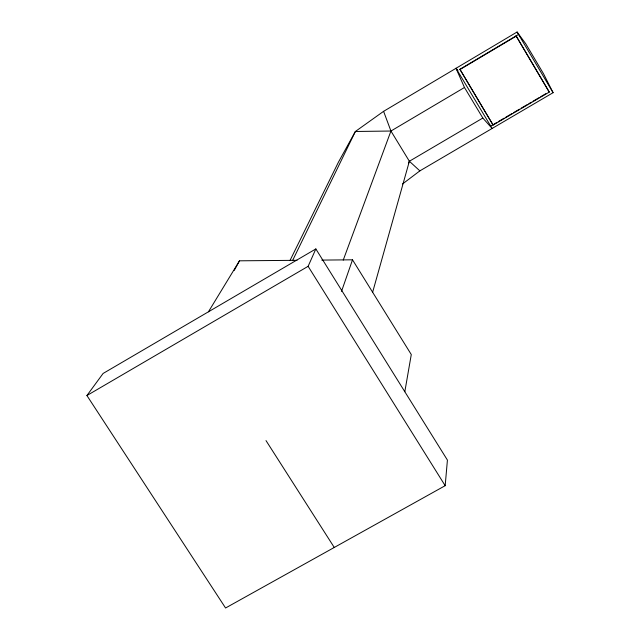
<?xml version="1.0" encoding="UTF-8"?>
<svg xmlns="http://www.w3.org/2000/svg" width="640" height="640" viewBox="0 0 640 640"><rect width="100%" height="100%" fill="white"/><g stroke="black" fill="none" stroke-linecap="round" stroke-linejoin="round"><path stroke-width="0.96" d="M549.272 92.096L516.088 35.896L549.272 92.096L493.112 125.072L459.896 69.272L518.544 34.44M445.176 485.688L447.416 460.088L315.848 248.936L103.104 373.456L86.912 395.536L225.568 608L445.176 485.688L308.12 266.32L315.848 248.936M404.816 391.744L411.28 354.544L352.512 259.816L321.776 260.088M493.112 125.072L459.896 69.272M456.008 68.296L492.136 128.456L482.832 118.048L464.472 87.496L456.008 68.296L457.944 70.528M372.536 292.576L409.376 161.256L482.832 118.048M341.52 291.384L352.512 259.816M343.24 260.104L390.936 131.032L464.472 87.496M292.52 260.672L355.376 131.48L383.592 111.336L517.096 32L525.76 43.808L543.48 73.688L553.088 92.688L419.864 170.872L402.536 183.968M289.944 260.616L338.472 162.088L355.376 131.48L390.936 131.032L409.376 161.256L419.864 170.872M234.248 270.416L239.488 260.816L296.992 260.312M408.4 163L409.376 161.256M208.432 311.808L239.488 260.816M459.832 69.624L516.104 36.208M490.696 126.064L493.128 124.64M493.976 124.144L496.52 122.64M498.224 121.648L504.168 118.152M505.872 117.152L511.816 113.664M513.52 112.664L519.464 109.176M521.168 108.176L527.112 104.68M528.816 103.688L531.36 102.184M533.064 101.192L539.008 97.696M540.712 96.696L545.808 93.704M86.912 395.536L308.12 266.32M266.008 440.6L334.264 547.456M517.096 32L553.088 92.688M383.592 111.336L390.936 131.032"/></g></svg>
